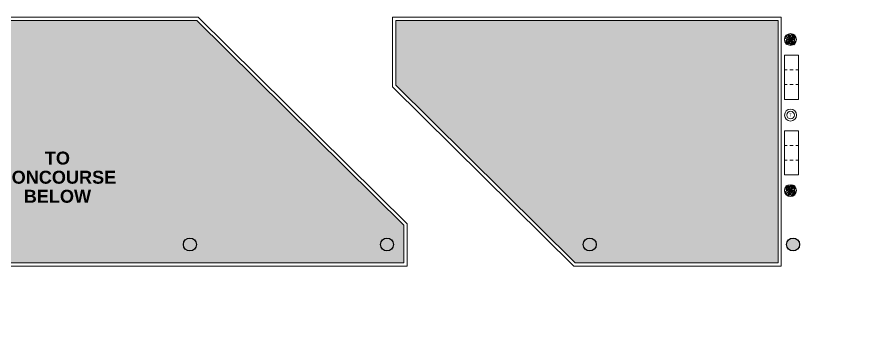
# Model space of a CAD drawing. Header units: inches. Extents: x -68 to 10561, y -2 to 2943.
# Drawn here: x 4793 to 6378, y 1437 to 2045 of the extents above; entities that cross this region are included whole.
import ezdxf
from ezdxf.enums import TextEntityAlignment as Align

# ---------------------------------------------------------------- set-up
doc = ezdxf.new("R2010")
doc.units = ezdxf.units.IN
doc.header["$MEASUREMENT"] = 0
doc.layers.get('0').update_dxf_attribs({"linetype": 'CONTINUOUS', "lineweight": 5})
for name, color, linetype, lineweight in [('1_A-ANNO-TEXT-MISC', 4, 'CONTINUOUS', 5), ('1_A-COLS-HTCH', 8, 'CONTINUOUS', 5), ('1_A-COLS-OTLN', 7, 'CONTINUOUS', 25), ('1_A-FLOR-HRAL', 35, 'CONTINUOUS', 5), ('1_A-FLOR-OPEN', 253, 'CONTINUOUS', 5), ('1_A-FURN-CHAR', 35, 'CONTINUOUS', 5), ('1_A-FURN-PLNT', 73, 'CONTINUOUS', 5)]:
    doc.layers.add(name, color=color, linetype=linetype, lineweight=lineweight)
doc.styles.add('LBL1', font='swisseb.ttf')
doc.styles.get("Standard").update_dxf_attribs({"font": 'swissl.ttf', "height": 36})

# ---------------------------------------------------------------- blocks, each defined once
blk = doc.blocks.new('F_CC_BENCH82')
for p, q in [((-41, 26), (41, 26)), ((-41, 0), (-41, 26)), ((-13.5, 21), (-13.5, 26)), ((-13.5, 10), (-13.5, 16)), ((13.5, 21), (13.5, 26)), ((13.5, 10), (13.5, 16)), ((41, 0), (41, 26)), ((-41, 0), (41, 0)), ((-13.5, 0), (-13.5, 5)), ((13.5, 0), (13.5, 5))]:
    blk.add_line(p, q)
blk = doc.blocks.new('F_CC_TRASH22')
for radius in [11.1, 7]:
    blk.add_circle((0, 0), radius)
blk.add_text('T', height=6).set_placement((0, 0), align=Align.MIDDLE_CENTER)
blk = doc.blocks.new('PLNT3')
at = {"linetype": 'Continuous'}
for p, q in [((-0.8, 32.3), (2.4, 31)), ((1.1, 29.2), (-0.8, 32.3)), ((5.9, 34), (9, 31.5)), ((6.4, 30.8), (5.9, 34)), ((7.8, 36.3), (10.8, 33.2)), ((9, 33.2), (7.8, 36.3)), ((9.9, 29.8), (9, 33.2)), ((10.8, 33.2), (13.1, 30)), ((12.5, 30.8), (13.7, 34)), ((13.7, 34), (15.7, 30.8)), ((15.6, 30.2), (16.8, 33.6)), ((16.8, 33.6), (17.6, 30.5)), ((19.5, 30.7), (22.6, 33.3)), ((22.6, 33.3), (25.7, 35.5)), ((26, 32.3), (25.6, 29.2)), ((25.7, 35.5), (26, 32.3)), ((25.8, 32), (29.1, 33.8)), ((29.1, 33.8), (28.8, 30.7)), ((30.6, 31.6), (33.7, 33.5)), ((33.7, 33.5), (31.6, 30.3)), ((-0.8, 22.5), (-4, 22.2)), ((-4, 22.2), (-0.8, 19.7)), ((-3.3, 27.5), (-0.2, 26.7)), ((-1.2, 24.3), (-3.3, 27.5)), ((0.6, 11.3), (-2.6, 8.7)), ((-2.6, 8.7), (0.6, 7.8)), ((1.3, 15.5), (-1.9, 14.7)), ((-1.9, 14.7), (1.3, 12.6)), ((-1.1, 24.2), (-1.2, 24.3)), ((2.2, 22.5), (-1.1, 24.2)), ((2.5, 22.5), (-0.8, 22.5)), ((-0.8, 19.7), (2.5, 17.5)), ((-0.2, 26.7), (2.9, 25.6)), ((3.9, 12.3), (0.6, 11.3)), ((0.6, 7.8), (3.7, 8.3)), ((3.6, 26.1), (1.1, 29.2)), ((4.7, 15.8), (1.3, 15.5)), ((1.3, 12.6), (4.7, 12.3)), ((3.4, 6.5), (1.8, 3.2)), ((1.8, 3.2), (1.9, -0.2)), ((1.9, -0.2), (5.1, 1.5)), ((2.4, 31), (5.6, 28.8)), ((5.9, 21.7), (2.5, 22.5)), ((2.5, 17.5), (5.6, 16.5)), ((2.9, 25.6), (4.7, 24.7)), ((5.6, 9.8), (3.4, 6.5)), ((6.4, 22.8), (3.6, 26.1)), ((3.7, 8.3), (5.1, 9)), ((8.2, 16), (4.7, 15.8)), ((4.7, 12.3), (8.2, 12.5)), ((5.1, 1.5), (8.2, 3)), ((5.6, 28.8), (9, 26.5)), ((5.6, 16.5), (9.3, 15.6)), ((9.2, 12), (5.6, 9.8)), ((9.3, 20.6), (5.9, 21.7)), ((7.3, 27.5), (6.4, 30.8)), ((9.5, 20.6), (6.4, 22.8)), ((7.3, 0.9), (6.9, -2.3)), ((8.4, 4.2), (7.3, 0.9)), ((11.9, 15.5), (8.2, 16)), ((8.2, 12.5), (11.4, 13.3)), ((8.2, 3), (11.1, 6.2)), ((10.7, 7.5), (8.4, 4.2)), ((9, 31.5), (9.5, 30.7)), ((9, 26.5), (15.3, 20.1)), ((12.5, 13.8), (9.2, 12)), ((12.6, 18.8), (9.3, 20.6)), ((9.3, 15.6), (12.6, 15.3)), ((12.7, 18), (9.5, 20.6)), ((10.8, 26.5), (9.9, 29.8)), ((10, -2.7), (13.4, 0)), ((13, 10.8), (10.7, 7.5)), ((12.6, 23.3), (10.8, 26.5)), ((11.1, 6.2), (12.9, 9.5)), ((11.4, 13.3), (14.6, 14.5)), ((15.2, 15.3), (11.9, 15.5)), ((15.9, 15.5), (12.5, 13.8)), ((14.4, 20.1), (12.6, 23.3)), ((16.1, 16), (12.6, 18.8)), ((12.6, 15.3), (15.9, 15.6)), ((16.1, 16.3), (12.7, 18)), ((12.9, 9.5), (14.4, 12.5)), ((14.9, 14.2), (13, 10.8)), ((13.1, 30), (15, 26.7)), ((13.4, 0), (16, 3.2)), ((16.7, 16.9), (14.4, 20.1)), ((14.4, 12.5), (16, 15.6)), ((14.6, 14.5), (15.2, 14.8)), ((14.9, 26.8), (15.6, 30.2)), ((15.2, 23.3), (14.9, 26.8)), ((15, 26.7), (15.3, 23.3)), ((15.3, 19.5), (15.2, 23.3)), ((15.3, 23.3), (15.9, 20.1)), ((15.3, 20.1), (16.4, 17)), ((16.4, 16.2), (15.3, 19.5)), ((15.9, 17.5), (15.5, 16.5)), ((15.7, 30.8), (15.7, 30.7)), ((16.5, 20.6), (15.9, 17.5)), ((15.9, 20.1), (16, 17)), ((15.9, 15.6), (16.3, 15.8)), ((15.9, 13), (16.4, 15.6)), ((16.3, 9.6), (15.9, 13)), ((16, 3.2), (16.7, 6.4)), ((16.1, 17), (17.2, 20.5)), ((16.1, 15.6), (16.3, 12.2)), ((19.4, 19.5), (16.3, 16.7)), ((16.3, 12.2), (16.5, 8.7)), ((16.7, 6.4), (16.3, 9.6)), ((18.3, 17.2), (16.4, 16.5)), ((16.4, 17), (16.4, 16.9)), ((17.1, 24), (16.5, 20.6)), ((16.5, 8.7), (17.1, 5.5)), ((16.7, 16.5), (20, 19.3)), ((16.7, 16.2), (20.4, 16.7)), ((17.6, 15), (16.7, 16.3)), ((17.8, 15.6), (16.8, 16.2)), ((17.5, 27.3), (17.1, 24)), ((17.1, 17), (19, 20.1)), ((17.1, 16.3), (20.5, 17.2)), ((19.1, 15.5), (17.1, 16.3)), ((17.1, 15.6), (19.5, 12.3)), ((17.1, 5.5), (18.6, 2.1)), ((17.2, 20.5), (17.4, 23.6)), ((17.4, 16.3), (17.2, 16.3)), ((17.4, 23.6), (18.2, 27.2)), ((20.5, 17.2), (17.4, 16.3)), ((17.6, 30.5), (17.5, 27.3)), ((19.8, 12), (17.6, 15)), ((19.7, 20.1), (17.8, 17.5)), ((20.9, 14.3), (17.8, 15.6)), ((18.2, 27.2), (19.5, 30.7)), ((22.1, 18.1), (18.3, 17.2)), ((18.6, 2.1), (21, -1)), ((19, 20.1), (22.1, 23)), ((22.4, 12.8), (19.1, 15.5)), ((21.5, 22.8), (19.4, 19.5)), ((19.5, 12.3), (22.6, 9.2)), ((23.1, 22.5), (19.7, 20.1)), ((21.2, 8.9), (19.8, 12)), ((20, 19.3), (23.5, 22.5)), ((20.4, 16.7), (23.6, 17.2)), ((20.5, 17.2), (23.9, 18)), ((23.6, 17.3), (20.5, 17.2)), ((24.1, 13.5), (20.9, 14.3)), ((21, 5.5), (21.2, 8.9)), ((21, 5.7), (23.4, 2.3)), ((21.3, 2), (21, 5.5)), ((21, -1), (21.3, 2)), ((21.3, 13.8), (24.7, 11.3)), ((24.2, 26.1), (21.5, 22.8)), ((23.1, 13.7), (21.7, 13.8)), ((22.1, 23), (24.3, 26.1)), ((26, 19.5), (22.1, 18.1)), ((25.8, 9.8), (22.4, 12.8)), ((22.6, 9.2), (26, 6)), ((26.1, 25.6), (23.1, 22.5)), ((26.5, 13), (23.1, 13.7)), ((23.4, 2.3), (26.5, -0.2)), ((23.5, 22.5), (26.5, 25.6)), ((27.1, 17.6), (23.6, 17.3)), ((23.6, 17.2), (27.3, 17.5)), ((23.9, 18), (27.6, 19.8)), ((27.2, 13.5), (24.1, 13.5)), ((25.6, 29.2), (24.2, 26.1)), ((24.3, 26.1), (27.5, 29.2)), ((24.7, 11.3), (28, 9.3)), ((25.6, 6.2), (25.1, 6.7)), ((26.9, 3), (25.6, 6.2)), ((29.2, 7), (25.8, 9.8)), ((29.1, 21.3), (26, 19.5)), ((26, 6), (29.1, 3.8)), ((29.1, 27.3), (26.1, 25.6)), ((26.5, 25.6), (29.8, 27.8)), ((29.9, 12), (26.5, 13)), ((26.5, -0.2), (26.9, 3)), ((31.3, 18.1), (27.1, 17.6)), ((30.3, 13.8), (27.2, 13.5)), ((27.3, 17.5), (30.6, 17.5)), ((27.5, 29.2), (30.6, 31.6)), ((27.6, 19.8), (30.7, 20.6)), ((28, 9.3), (31.1, 7.8)), ((28.8, 30.7), (28.7, 30.5)), ((31.6, 30.3), (29.1, 27.3)), ((32.6, 24.9), (29.1, 21.3)), ((29.1, 3.8), (32.2, 2.1)), ((32.6, 3.8), (29.2, 7)), ((29.8, 27.8), (32.9, 29.7)), ((33.3, 10.1), (29.9, 12)), ((33.6, 14.8), (30.3, 13.8)), ((30.6, 17.5), (33.7, 17.2)), ((30.7, 20.6), (34, 21.5)), ((31.1, 7.8), (34.3, 6.8)), ((34.4, 19), (31.3, 18.1)), ((32.2, 2.1), (35.8, 1.3)), ((35.8, 27.3), (32.6, 24.9)), ((35.8, 1.3), (32.6, 3.8)), ((32.9, 29.7), (36.1, 30.5)), ((34.3, 6.8), (33.3, 10.1)), ((36.9, 16), (33.6, 14.8)), ((33.7, 17.2), (36.9, 16)), ((34, 21.5), (37.8, 22.2)), ((37.8, 22.2), (34.4, 19)), ((36.1, 30.5), (35.8, 27.3)), ((6.9, -2.3), (10, -2.7))]:
    blk.add_line(p, q, dxfattribs=at)
blk = doc.blocks.new('F_CC_PLNTR22')
blk.add_circle((0, 0), 11)
at = {"xscale": 0.5, "yscale": 0.5, "zscale": 0.5}
blk.add_blockref('PLNT3', (-8.3, -8.3), dxfattribs=at)

msp = doc.modelspace()

# ---------------------------------------------------------------- hatches: boundary and pattern name
at = {"layer": '1_A-COLS-HTCH'}
h = msp.add_hatch(color=256, dxfattribs=at)
edge = h.paths.add_edge_path()
edge.add_arc((5113.3, 1382.9), 12, 0, 360)
edge = h.paths.add_edge_path()
edge.add_arc((5478.3, 1382.9), 12, 0, 360)
edge = h.paths.add_edge_path()
edge.add_arc((5853.8, 1382.9), 12, 0, 360)
edge = h.paths.add_edge_path()
edge.add_arc((4749.3, 1382.9), 12, 0, 360)
edge = h.paths.add_edge_path()
edge.add_arc((4383.3, 1382.9), 12, 0, 360)
edge = h.paths.add_edge_path()
edge.add_arc((4020.3, 1382.9), 12, 0, 360)
edge = h.paths.add_edge_path()
edge.add_arc((3657.3, 1382.9), 12, 0, 360)
edge = h.paths.add_edge_path()
edge.add_arc((3657.3, 1623.3), 12, 0, 360)
edge = h.paths.add_edge_path()
edge.add_arc((4749.3, 1623.3), 12, 0, 360)
edge = h.paths.add_edge_path()
edge.add_arc((4383.3, 1623.3), 12, 0, 360)
edge = h.paths.add_edge_path()
edge.add_arc((4020.3, 1623.3), 12, 0, 360)
edge = h.paths.add_edge_path()
edge.add_arc((5113.3, 1623.3), 12, 0, 360)
edge = h.paths.add_edge_path()
edge.add_arc((5478.3, 1623.3), 12, 0, 360)
edge = h.paths.add_edge_path()
edge.add_arc((5853.8, 1623.3), 12, 0, 360)
h = msp.add_hatch(color=256, dxfattribs=at)
edge = h.paths.add_edge_path()
edge.add_arc((7691.3, 1382.9), 12, 0, 360)
edge = h.paths.add_edge_path()
edge.add_arc((7327.3, 1382.9), 12, 0, 360)
edge = h.paths.add_edge_path()
edge.add_arc((6959.8, 1382.9), 12, 0, 360)
edge = h.paths.add_edge_path()
edge.add_arc((6595.3, 1382.9), 12, 0, 360)
edge = h.paths.add_edge_path()
edge.add_arc((6230.3, 1382.9), 12, 0, 360)
edge = h.paths.add_edge_path()
edge.add_arc((6959.8, 1623.3), 12, 0, 360)
edge = h.paths.add_edge_path()
edge.add_arc((6230.3, 1623.3), 12, 0, 360)
edge = h.paths.add_edge_path()
edge.add_arc((7327.3, 1623.3), 12, 0, 360)
edge = h.paths.add_edge_path()
edge.add_arc((7691.3, 1623.3), 12, 0, 360)
edge = h.paths.add_edge_path()
edge.add_arc((6595.3, 1623.3), 12, 0, 360)
at = {"layer": '1_A-FLOR-OPEN'}
for points in [[(4411.8, 1589.2), (4411.8, 1651.7), (4453.8, 1651.7), (4453.8, 1660.3), (4716, 1660.3), (4684.1, 1823), (4453.8, 1823), (4453.8, 1831.7), (4411.8, 1831.7), (4411.8, 2038.9), (5126.4, 2038.9), (5509.8, 1659.2), (5509.8, 1589.2)], [(5827, 1589.2), (5494.5, 1918.4), (5494.5, 2038.9), (6202.5, 2038.9), (6202.5, 1589.2)]]:
    msp.add_hatch(color=256, dxfattribs=at).paths.add_polyline_path(points)

# ---------------------------------------------------------------- linework, layer by layer
at = {"layer": '1_A-COLS-OTLN'}
for centre in [(5113.3, 1623.3), (5478.3, 1623.3), (5853.8, 1623.3), (6230.3, 1623.3)]:
    msp.add_circle(centre, 12, dxfattribs=at)
at = {"layer": '1_A-FLOR-HRAL'}
for p, q in [((5128.8, 2044.9), (4509.5, 2044.9)), ((5515.8, 1661.7), (5128.8, 2044.9)), ((6208.5, 2044.9), (5488.5, 2044.9)), ((5488.5, 2044.9), (5488.5, 1915.9)), ((6208.5, 1583.2), (6208.5, 2044.9)), ((5126.4, 2038.9), (4509.5, 2038.9)), ((5509.8, 1659.2), (5126.4, 2038.9)), ((6202.5, 2038.9), (5494.5, 2038.9)), ((5494.5, 2038.9), (5494.5, 1918.4)), ((6202.5, 1589.2), (6202.5, 2038.9)), ((5827, 1589.2), (5494.5, 1918.4)), ((5824.6, 1583.2), (5488.5, 1915.9)), ((5509.8, 1589.2), (5509.8, 1659.2)), ((5515.8, 1583.2), (5515.8, 1661.7)), ((4411.8, 1589.2), (5509.8, 1589.2)), ((5827, 1589.2), (6202.5, 1589.2)), ((4405.8, 1583.2), (5515.8, 1583.2)), ((5824.6, 1583.2), (6208.5, 1583.2))]:
    msp.add_line(p, q, dxfattribs=at)

# ---------------------------------------------------------------- block references
at = {"layer": '1_A-FURN-CHAR', "rotation": 270.0000000000002}
msp.add_blockref('F_CC_BENCH82', (6214.5, 1933.4), dxfattribs=at)
at = {"layer": '1_A-FURN-CHAR'}
msp.add_blockref('F_CC_TRASH22', (6225.7, 1863.3), dxfattribs=at)
at = {"layer": '1_A-FURN-CHAR', "xscale": -1, "rotation": 270.0000000000002}
msp.add_blockref('F_CC_BENCH82', (6214.5, 1793.2), dxfattribs=at)
at = {"layer": '1_A-FURN-PLNT', "rotation": 270.0000000000002}
msp.add_blockref('F_CC_PLNTR22', (6225.5, 2003.4), dxfattribs=at)
at = {"layer": '1_A-FURN-PLNT', "xscale": -1, "rotation": 270.0000000000002}
msp.add_blockref('F_CC_PLNTR22', (6225.5, 1723.2), dxfattribs=at)

# ---------------------------------------------------------------- texts
at = {"layer": '1_A-ANNO-TEXT-MISC', "style": 'LBL1'}
for s, p in [('TO', (4867.9, 1771.5)), ('CONCOURSE', (4867.9, 1736)), ('BELOW', (4867.9, 1700.7))]:
    msp.add_text(s, height=24, dxfattribs=at).set_placement(p, align=Align.CENTER)

doc.saveas('drawing.dxf')
